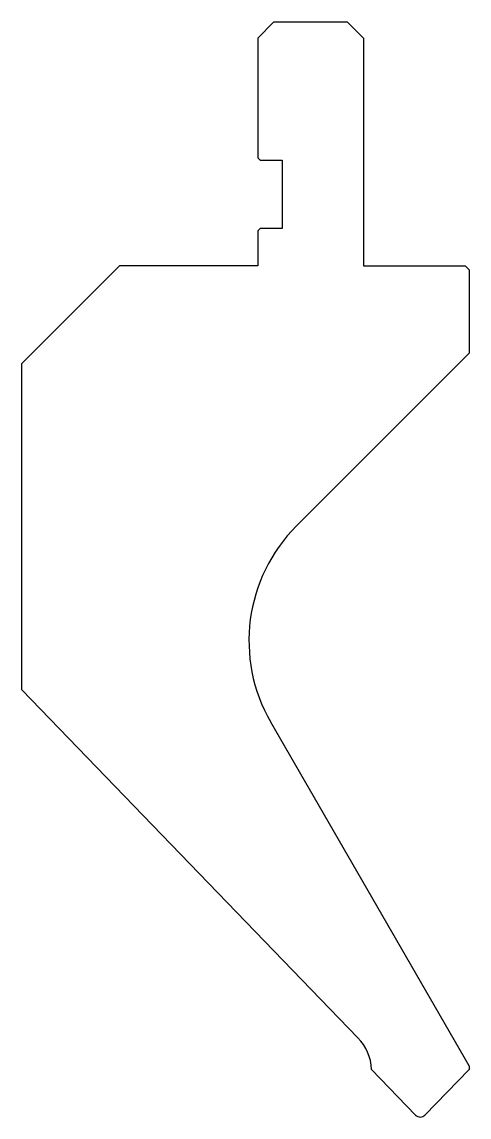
# Model space of a CAD drawing. Header units: metres. Extents: x 11 to 66, y -58 to 76.
import ezdxf

# ---------------------------------------------------------------- set-up
doc = ezdxf.new("R2010")
doc.units = ezdxf.units.M

msp = doc.modelspace()

# ---------------------------------------------------------------- linework, layer by layer
for p, q in [((42.395468, 76.344273), (40.395468, 74.344273)), ((42.395468, 76.344273), (51.395464, 76.344273)), ((53.395464, 74.344273), (51.395464, 76.344273)), ((40.395468, 74.344273), (40.395468, 59.644273)), ((53.395464, 74.344273), (53.395464, 46.344273)), ((40.395468, 59.644273), (40.695468, 59.344273)), ((40.695468, 59.344273), (43.395468, 59.344273)), ((43.395468, 59.344273), (43.395468, 50.944273)), ((40.695468, 50.944273), (40.395468, 50.644273)), ((40.395468, 50.644273), (40.395468, 46.344273)), ((43.395468, 50.944273), (40.695468, 50.944273)), ((23.395464, 46.344273), (11.395464, 34.344273)), ((40.395468, 46.344273), (23.395464, 46.344273)), ((53.395464, 46.344273), (65.895464, 46.344273)), ((66.395464, 45.844273), (65.895464, 46.344273)), ((66.395464, 45.844273), (66.395464, 35.604273)), ((45.176523, 14.385332), (66.395464, 35.604273)), ((11.395464, -5.757052), (11.395464, 34.344273)), ((11.395464, -5.757052), (52.717634, -48.547411)), ((66.395464, -52.01419), (41.998151, -9.756803)), ((54.395464, -52.44419), (59.819992, -58.061453)), ((60.970936, -58.061453), (66.395464, -52.44419)), ((66.395464, -52.01419), (66.395464, -52.44419))]:
    msp.add_line(p, q)
for centre, radius, start, end in [((59.318659, 0.243197), 20, 135, 210), ((48.401595, -52.715361), 6, 2.590378, 44), ((60.395464, -57.505727), 0.8, 224, 316)]:
    msp.add_arc(centre, radius, start, end)

doc.saveas('drawing.dxf')
